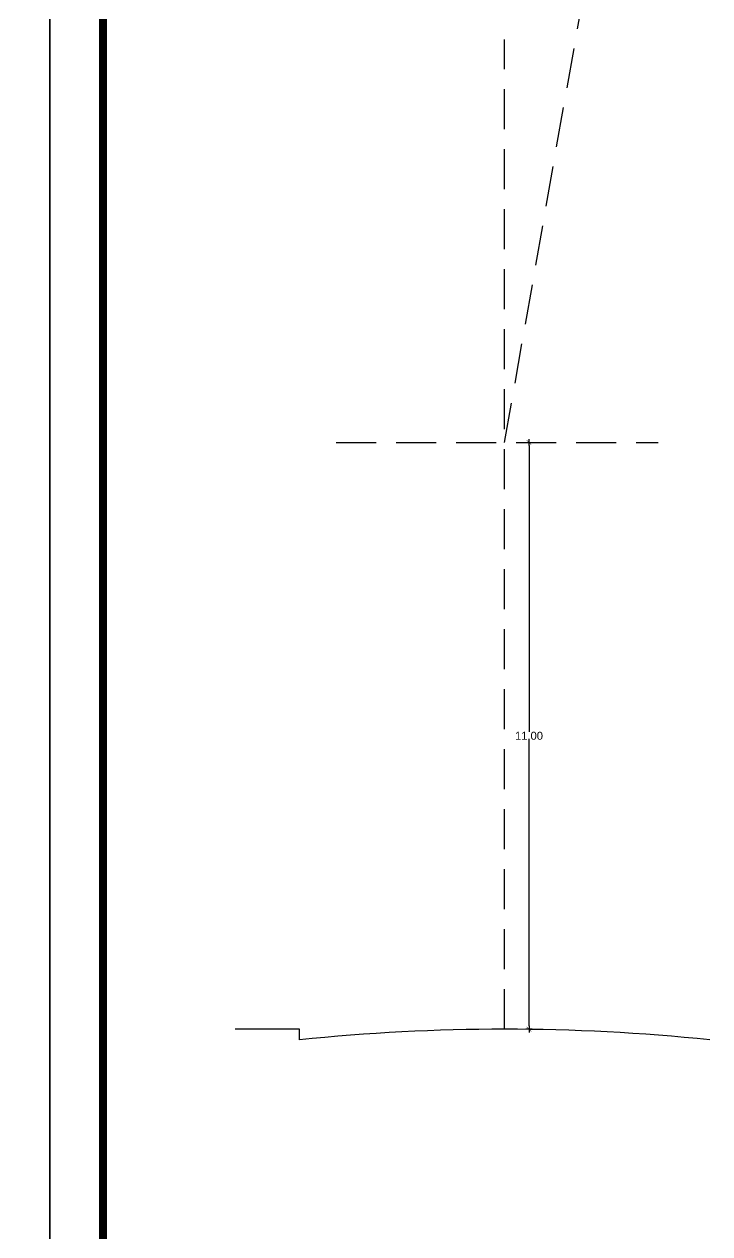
# Model space of a CAD drawing. Header units: millimetres. Extents: x 1217 to 2428, y 234 to 644.
# Drawn here: x 2038.04 to 2050.91, y 372.33 to 395.01 of the extents above; entities that cross this region are included whole.
import ezdxf

# ---------------------------------------------------------------- set-up
doc = ezdxf.new("R2010")
doc.units = ezdxf.units.MM
doc.linetypes.add('HIDDEN', pattern=[0.375, 0.25, -0.125])
doc.layers.get('0').update_dxf_attribs({"lineweight": 5})
for name, color, linetype in [('0.1', 251, 'Continuous'), ('0.2', 2, 'Continuous'), ('CORTES', 30, 'Continuous')]:
    doc.layers.add(name, color=color, linetype=linetype)
doc.styles.add('INTERARQ', font='arial.ttf')
doc.dimstyles.new('ESCALA_1-50', dxfattribs={"dimtxt": 0.15, "dimasz": 0.06, "dimexe": 0.18, "dimexo": 0.0625, "dimgap": 0, "dimtad": 0, "dimtih": 1, "dimtoh": 1, "dimzin": 0, "dimdsep": 46, "dimtxsty": 'INTERARQ', "dimblk": 'DIMTICK', "dimcen": 0, "dimse1": 1, "dimse2": 1, "dimclrd": 256, "dimclre": 1, "dimclrt": 2, "dimadec": 0, "dimazin": 0, "dimtfac": 4.5, "dimtofl": 0, "dimtmove": 2, "dimatfit": 3, "dimldrblk": 'DIMTICK', "dimfxl": 1, "dimtolj": 1, "dimtzin": 0, "dimarcsym": 0})

# ---------------------------------------------------------------- blocks, each defined once
blk = doc.blocks.new('DIMTICK')
at = {"color": 1}
for p, q in [((-1, 0), (1, 0)), ((0, 1), (0, -1))]:
    blk.add_line(p, q, dxfattribs=at)
at = {"color": 3, "const_width": 0.141}
blk.add_lwpolyline([(0.71, 0.71), (-0.71, -0.71)], dxfattribs=at)
blk = doc.blocks.new('*D1761')
at = {"layer": '0.1', "lineweight": -2, "ltscale": 3, "transparency": 16777216}
for p, q in [((2047.515, 387.111), (2047.515, 381.748)), ((2047.515, 376.231), (2047.515, 381.594))]:
    blk.add_line(p, q, dxfattribs=at)
at = {"layer": 'DEFPOINTS', "color": 0, "ltscale": 3, "transparency": 16777216}
for p in [(2047.963, 387.171, 0), (2047.515, 376.171), (2047.963, 376.171, 0)]:
    blk.add_point(p, dxfattribs=at)
at = {"layer": '0.1', "lineweight": -2, "ltscale": 3, "transparency": 16777216, "xscale": 0.06, "yscale": 0.06, "zscale": 0.06}
for p, rotation in [((2047.515, 387.171), 90), ((2047.515, 376.171), 270)]:
    blk.add_blockref('DIMTICK', p, dxfattribs=dict(at, rotation=rotation))
at = {"layer": '0.1', "color": 2, "ltscale": 3, "transparency": 16777216, "insert": (2047.515, 381.671), "char_height": 0.15, "attachment_point": 5, "style": 'INTERARQ'}
blk.add_mtext('\\A1;11.00', dxfattribs=at)

msp = doc.modelspace()

# ---------------------------------------------------------------- linework, layer by layer
at = {"layer": '0.1', "ltscale": 3}
for points in [[(1978.524, 357.903), (1978.524, 447.903), (2038.524, 447.903), (2038.524, 357.903), (1978.524, 357.903)], [(2038.524, 357.903), (2038.524, 447.903), (2098.524, 447.903), (2098.524, 357.903), (2038.524, 357.903)]]:
    msp.add_lwpolyline(points, dxfattribs=at)
at = {"layer": '0.1', "ltscale": 3, "const_width": 0.15}
msp.add_lwpolyline([(2039.524, 358.903), (2039.524, 446.903), (2097.524, 446.903), (2097.524, 358.903)], close=True, dxfattribs=at)
at = {"layer": '0.2', "linetype": 'HIDDEN', "ltscale": 3, "elevation": 0}
for points in [[(2047.057, 387.171), (2056.13, 438.621)], [(2047.057, 376.171), (2047.057, 394.722)], [(2043.9, 387.171), (2049.941, 387.171)]]:
    msp.add_lwpolyline(points, dxfattribs=at)
at = {"layer": 'CORTES', "ltscale": 3}
for p, q in [((2043.207, 376.171, 0), (2042.003, 376.171, 0)), ((2043.207, 375.971, 0), (2043.207, 376.171, 0))]:
    msp.add_line(p, q, dxfattribs=at)
msp.add_arc((2047.057, 339.015, 0), 37.156, 84.0525, 95.9475, dxfattribs=at)

# ---------------------------------------------------------------- dimensions: what is measured, and where the dimension line sits
at = {"layer": '0.1', "ltscale": 3}
dim = msp.add_linear_dim(base=(2047.515, 376.171), p1=(2047.963, 387.171, 0), p2=(2047.963, 376.171, 0), angle=90, dimstyle='ESCALA_1-50', dxfattribs=at)
dim.commit()
dim.dimension.update_dxf_attribs({"geometry": '*D1761', "text_midpoint": (2047.515, 381.671)})

doc.saveas('drawing.dxf')
